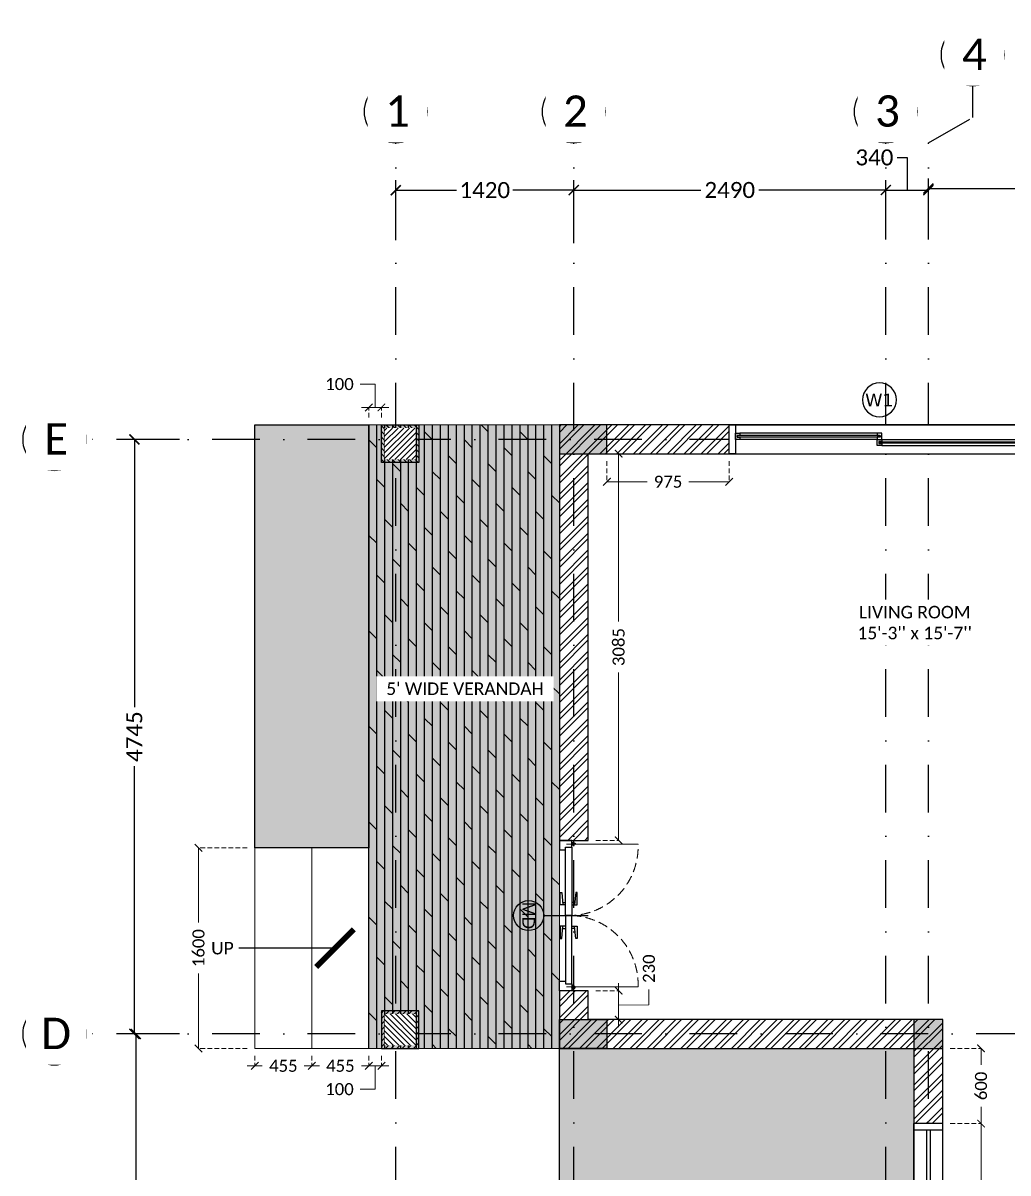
# Model space of a CAD drawing. Header units: millimetres. Extents: x -15000 to 28550, y -17045 to 28620.
# Drawn here: x -4280 to 3580, y 7650 to 16828 of the extents above; entities that cross this region are included whole.
import ezdxf
from ezdxf.enums import TextEntityAlignment as Align

# ---------------------------------------------------------------- set-up
doc = ezdxf.new("R2010")
doc.units = ezdxf.units.MM
doc.header["$LTSCALE"] = 150
for name, pattern in [('3BHK-W(SB)$0$HIDDEN', [0.375, 0.25, -0.125]), ('DASHDOTX2', [50.8, 25.4, -12.7, 0, -12.7]), ('DASHED', [0.75, 0.5, -0.25])]:
    doc.linetypes.add(name, pattern=pattern)
for name, color, linetype in [('ad-Arrow', 32, 'Continuous'), ('ad-Column', 3, 'Continuous'), ('ad-Column Hatch', 125, 'Continuous'), ('ad-Door', 11, 'Continuous'), ('ad-Elevation 10', 8, 'Continuous'), ('ad-Furniture', 8, 'Continuous'), ('ad-Grid', 8, 'DASHDOTX2'), ('ad-MS Columns', 1, 'Continuous'), ('ad-RCC', 3, 'Continuous'), ('ad-RCC Hatch', 125, 'Continuous'), ('ad-Text main', 7, 'Continuous'), ('ad-Text Main_Door&window Label', 7, 'Continuous'), ('ad-Wall', 240, 'Continuous'), ('ad-Wall hatch', 8, 'Continuous')]:
    doc.layers.add(name, color=color, linetype=linetype)
doc.layers.add('ad-Dimension', color=5, linetype='Continuous', lineweight=0, true_color=0x0000ff)
doc.layers.add('ad-Glass Sectionline', color=140, linetype='Continuous', true_color=0x00bfff)
doc.layers.add('ad-Verandah', color=7, linetype='Continuous', true_color=0xa57c52)
doc.layers.get('ad-Furniture').off()
doc.styles.add('6 U T S R N_Corridor-Basement$0$Standard', font='arial.ttf')
doc.styles.add('6 U T S R N_Typical Floor Plan$0$3BHK-E(NB)$0$grid_text', font='verdana.ttf', dxfattribs={"width": 0.9})
doc.styles.add('New Text Style', font='arial.ttf', dxfattribs={"height": 100})
doc.styles.get("Standard").update_dxf_attribs({"font": 'calibril.ttf'})
doc.dimstyles.new('A-100-DIM-INT (MM-FT)', dxfattribs={"dimscale": 50, "dimtxt": 2.4, "dimasz": 1, "dimexe": 5, "dimexo": 100, "dimgap": 1, "dimtad": 0, "dimdec": 0, "dimdsep": 46, "dimtxsty": 'Standard', "dimblk": 'ARCHTICK', "dimcen": 0.025, "dimse1": 1, "dimse2": 1, "dimclrd": 256, "dimclre": 256, "dimclrt": 256, "dimazin": 2, "dimtfac": 1, "dimtdec": 0, "dimtix": 1, "dimtmove": 2, "dimatfit": 3, "dimldrblk": 'ARCHTICK', "dimfxl": 1, "dimtolj": 1, "dimtzin": 0, "dimarcsym": 0})
doc.dimstyles.new('A-75-DIM-INT (Framing)', dxfattribs={"dimscale": 100, "dimtxt": 0.8, "dimasz": 0.5, "dimexe": 0, "dimexo": 0.5, "dimgap": 0.5, "dimtad": 0, "dimdec": 0, "dimdsep": 46, "dimtxsty": 'Standard', "dimblk": 'ARCHTICK', "dimcen": 0.025, "dimclrd": 256, "dimclre": 256, "dimclrt": 256, "dimazin": 2, "dimtfac": 1, "dimtdec": 0, "dimtmove": 1, "dimatfit": 0, "dimldrblk": 'ARCHTICK', "dimfxl": 1, "dimtfill": 1, "dimtolj": 1, "dimtzin": 0, "dimarcsym": 0})

# ---------------------------------------------------------------- blocks, each defined once
blk = doc.blocks.new('_ArchTick')
at = {"color": 0, "linetype": 'ByBlock', "const_width": 0.15}
blk.add_lwpolyline([(-0.5, -0.5), (0.5, 0.5)], dxfattribs=at)
blk = doc.blocks.new('*D203')
at = {"layer": 'ad-Dimension', "lineweight": -2}
for p, q in [((115, 15069.9), (115, 15574.3)), ((2605, 15194.2), (2605, 15574.3)), ((115, 15494.3), (1128, 15494.3)), ((2605, 15494.3), (1592, 15494.3))]:
    blk.add_line(p, q, dxfattribs=at)
at = {"layer": 'Defpoints', "color": 0}
for p in [(2605, 15494.3), (2605, 15114.2), (115, 14989.9)]:
    blk.add_point(p, dxfattribs=at)
at = {"layer": 'ad-Dimension', "lineweight": -2, "xscale": 80, "yscale": 80, "zscale": 80, "rotation": 180}
blk.add_blockref('_ArchTick', (115, 15494.3), dxfattribs=at)
at = {"layer": 'ad-Dimension', "lineweight": -2, "xscale": 80, "yscale": 80, "zscale": 80}
blk.add_blockref('_ArchTick', (2605, 15494.3), dxfattribs=at)
at = {"layer": 'ad-Dimension', "insert": (1360, 15494.3), "char_height": 128, "attachment_point": 5, "bg_fill": 3, "box_fill_scale": 1.1, "bg_fill_color": 257, "bg_fill_transparency": 0}
blk.add_mtext('\\A1;2490', dxfattribs=at)
blk = doc.blocks.new('*D204')
at = {"layer": 'ad-Dimension', "lineweight": -2}
for p, q in [((2695.2, 15754.6), (2775.2, 15754.6)), ((2775.2, 15754.6), (2775, 15494.3)), ((2605, 15171.2), (2605, 15574.3)), ((2945, 15194.2), (2945, 15574.3)), ((2605, 15494.3), (2945, 15494.3))]:
    blk.add_line(p, q, dxfattribs=at)
at = {"layer": 'Defpoints', "color": 0}
for p in [(2945, 15494.3), (2605, 15091.2), (2945, 15114.2)]:
    blk.add_point(p, dxfattribs=at)
at = {"layer": 'ad-Dimension', "lineweight": -2, "xscale": 80, "yscale": 80, "zscale": 80, "rotation": 180}
blk.add_blockref('_ArchTick', (2605, 15494.3), dxfattribs=at)
at = {"layer": 'ad-Dimension', "lineweight": -2, "xscale": 80, "yscale": 80, "zscale": 80}
blk.add_blockref('_ArchTick', (2945, 15494.3), dxfattribs=at)
at = {"layer": 'ad-Dimension', "insert": (2514.1, 15754.6), "char_height": 128, "attachment_point": 5, "bg_fill": 3, "box_fill_scale": 1.1, "bg_fill_color": 257, "bg_fill_transparency": 0}
blk.add_mtext('\\A1;340', dxfattribs=at)
blk = doc.blocks.new('*D205')
at = {"layer": 'ad-Dimension', "lineweight": -2}
for p, q in [((2945, 15206.1), (2945, 15586.2)), ((4995, 15206.1), (4995, 15586.2)), ((2945, 15506.2), (3738, 15506.2)), ((4995, 15506.2), (4202, 15506.2))]:
    blk.add_line(p, q, dxfattribs=at)
at = {"layer": 'Defpoints', "color": 0}
for p in [(4995, 15506.2), (2945, 15126.1), (4995, 15126.1)]:
    blk.add_point(p, dxfattribs=at)
at = {"layer": 'ad-Dimension', "lineweight": -2, "xscale": 80, "yscale": 80, "zscale": 80, "rotation": 180}
blk.add_blockref('_ArchTick', (2945, 15506.2), dxfattribs=at)
at = {"layer": 'ad-Dimension', "lineweight": -2, "xscale": 80, "yscale": 80, "zscale": 80}
blk.add_blockref('_ArchTick', (4995, 15506.2), dxfattribs=at)
at = {"layer": 'ad-Dimension', "insert": (3970, 15506.2), "char_height": 128, "attachment_point": 5, "bg_fill": 3, "box_fill_scale": 1.1, "bg_fill_color": 257, "bg_fill_transparency": 0}
blk.add_mtext('\\A1;2050', dxfattribs=at)
blk = doc.blocks.new('*D197')
at = {"layer": 'ad-Dimension', "lineweight": -2}
for p, q in [((-3032, 13505), (-3471.3, 13505)), ((-3391.3, 13505), (-3391.3, 11366.7)), ((-3391.3, 8760), (-3391.3, 10898.3)), ((-3032, 8760), (-3471.3, 8760))]:
    blk.add_line(p, q, dxfattribs=at)
at = {"layer": 'Defpoints', "color": 0}
for p in [(-2952, 13505), (-3391.3, 8760), (-2952, 8760)]:
    blk.add_point(p, dxfattribs=at)
at = {"layer": 'ad-Dimension', "lineweight": -2, "xscale": 80, "yscale": 80, "zscale": 80}
for p, rotation in [((-3391.3, 13505), 90), ((-3391.3, 8760), 270)]:
    blk.add_blockref('_ArchTick', p, dxfattribs=dict(at, rotation=rotation))
at = {"layer": 'ad-Dimension', "insert": (-3391.3, 11132.5), "char_height": 128, "attachment_point": 5, "rotation": 90, "bg_fill": 3, "box_fill_scale": 1.1, "bg_fill_color": 257, "bg_fill_transparency": 0}
blk.add_mtext('\\A1;4745', dxfattribs=at)
blk = doc.blocks.new('*D198')
at = {"layer": 'ad-Dimension', "lineweight": -2}
for p, q in [((-3032, 8760), (-3460.2, 8760)), ((-3380.2, 8760), (-3380.2, 6928.5)), ((-3380.2, 4630), (-3380.2, 6461.5)), ((-3132.1, 4630), (-3460.2, 4630))]:
    blk.add_line(p, q, dxfattribs=at)
at = {"layer": 'Defpoints', "color": 0}
for p in [(-2952, 8760), (-3380.2, 4630), (-3052.1, 4630)]:
    blk.add_point(p, dxfattribs=at)
at = {"layer": 'ad-Dimension', "lineweight": -2, "xscale": 80, "yscale": 80, "zscale": 80}
for p, rotation in [((-3380.2, 8760), 90), ((-3380.2, 4630), 270)]:
    blk.add_blockref('_ArchTick', p, dxfattribs=dict(at, rotation=rotation))
at = {"layer": 'ad-Dimension', "insert": (-3380.2, 6695), "char_height": 128, "attachment_point": 5, "rotation": 90, "bg_fill": 3, "box_fill_scale": 1.1, "bg_fill_color": 257, "bg_fill_transparency": 0}
blk.add_mtext('\\A1;4130', dxfattribs=at)
blk = doc.blocks.new('*D201')
at = {"layer": 'ad-Dimension', "lineweight": -2}
for p, q in [((-1305, 15095.8), (-1305, 15573.5)), ((115, 15069.9), (115, 15573.5)), ((-1305, 15493.5), (-819.9, 15493.5)), ((115, 15493.5), (-370.1, 15493.5))]:
    blk.add_line(p, q, dxfattribs=at)
at = {"layer": 'Defpoints', "color": 0}
for p in [(-1305, 15493.5), (-1305, 15015.8), (115, 14989.9)]:
    blk.add_point(p, dxfattribs=at)
at = {"layer": 'ad-Dimension', "lineweight": -2, "xscale": 80, "yscale": 80, "zscale": 80, "rotation": 180}
blk.add_blockref('_ArchTick', (-1305, 15493.5), dxfattribs=at)
at = {"layer": 'ad-Dimension', "lineweight": -2, "xscale": 80, "yscale": 80, "zscale": 80}
blk.add_blockref('_ArchTick', (115, 15493.5), dxfattribs=at)
at = {"layer": 'ad-Dimension', "insert": (-595, 15493.5), "char_height": 128, "attachment_point": 5, "bg_fill": 3, "box_fill_scale": 1.1, "bg_fill_color": 257, "bg_fill_transparency": 0}
blk.add_mtext('\\A1;1420', dxfattribs=at)
blk = doc.blocks.new('6 U T S R N_Typical Floor Plan$0$ad_Window Tag')
blk.add_circle((0, 0), 150)
at = {"style": '6 U T S R N_Typical Floor Plan$0$3BHK-E(NB)$0$grid_text', "width": 0.9}
blk.add_attdef('D1', text='', height=125, dxfattribs=at).set_placement((0, 0), align=Align.MIDDLE_CENTER)
blk = doc.blocks.new('zw$6540')
at = {"layer": 'ad-Text Main_Door&window Label'}
ref = blk.add_blockref('6 U T S R N_Typical Floor Plan$0$ad_Window Tag', (2555, 13820), dxfattribs=dict(at, xscale=-0.9, yscale=0.9, zscale=0.9))
ref.add_attrib('D1', 'W1', dxfattribs={"height": 101.25, "rotation": 2160, "style": '6 U T S R N_Typical Floor Plan$0$3BHK-E(NB)$0$grid_text'}).set_placement((2554, 13817.9), align=Align.MIDDLE_CENTER)
at = {"layer": 'ad-Text main', "char_height": 100, "attachment_point": 5, "bg_fill": 2}
for s, insert, width in [("LIVING ROOM\\P15'-3'' x 15'-7''", (2835.7, 12042.3), 1106.003), ("5' WIDE VERANDAH", (-752.8, 11514.6), 1317.115)]:
    blk.add_mtext(s, dxfattribs=dict(at, insert=insert, width=width))
blk = doc.blocks.new('$ZCDB_AUDIT_GENERATED_C77D')
blk.add_wipeout([(0, 230), (2400, 230), (2400, 0), (0, 0)]).dxf.layer = 'ad-Elevation 10'
at = {"layer": 'ad-Elevation 10'}
for points in [[(2400, 230), (0, 230)], [(2400, 0), (0, 0)]]:
    blk.add_lwpolyline(points, dxfattribs=at)
for points in [[(50, 0), (50, 230), (0, 230), (0, 0)], [(2350, 0), (2400, 0), (2400, 230), (2350, 230)], [(85, 83), (85, 65), (50, 65), (50, 115), (85, 115), (85, 97), (63, 97), (63, 83)], [(1217.5, 133), (1217.5, 115), (1182.5, 115), (1182.5, 165), (1217.5, 165), (1217.5, 147), (1195.5, 147), (1195.5, 133)], [(1182.5, 83), (1182.5, 65), (1217.5, 65), (1217.5, 115), (1182.5, 115), (1182.5, 97), (1204.5, 97), (1204.5, 83)], [(2315, 133), (2315, 115), (2350, 115), (2350, 165), (2315, 165), (2315, 147), (2337, 147), (2337, 133)]]:
    blk.add_lwpolyline(points, close=True, dxfattribs=at)
at = {"layer": 'ad-Glass Sectionline'}
for points in [[(1200, 95), (65, 95), (65, 85), (1200, 85)], [(1200, 145), (2335, 145), (2335, 135), (1200, 135)]]:
    blk.add_lwpolyline(points, close=True, dxfattribs=at)
for points in [[(1182.5, 115), (85, 115)], [(1217.5, 165), (2315, 165)], [(1217.5, 115), (2315, 115)], [(1182.5, 65), (85, 65)]]:
    blk.add_lwpolyline(points, dxfattribs=at)
blk = doc.blocks.new('*U144')
blk.add_blockref('$ZCDB_AUDIT_GENERATED_C77D', (0, 0))
blk = doc.blocks.new('zw$7F57')
at = {"layer": 'ad-Text main', "insert": (294.2, 7.4), "char_height": 80, "width": 631.603, "attachment_point": 5, "rotation": 90}
blk.add_mtext('JAALI WALL', dxfattribs=at)
blk.add_wipeout([(230, 1350), (230, -1350), (0, -1350), (0, 1350)]).dxf.layer = 'ad-Elevation 10'
at = {"layer": 'ad-Elevation 10'}
for points in [[(0, 1300), (230, 1300), (230, 1350), (0, 1350)], [(0, -1300), (0, -1350), (230, -1350), (230, -1300)]]:
    blk.add_lwpolyline(points, close=True, dxfattribs=at)
for points in [[(0, -1350), (0, 1350)], [(100, 1300), (100, -1300)], [(130, 1300), (130, -1300)], [(230, -1350), (230, 1350)]]:
    blk.add_lwpolyline(points, dxfattribs=at)
blk = doc.blocks.new('*U153')
at = {"color": 8, "lineweight": 0}
for p, q in [((31.6, 57.1), (31.6, 628.6)), ((1168.4, 57.1), (1168.4, 628.6))]:
    blk.add_line(p, q, dxfattribs=at)
for p, q in [((9.2, 112.3), (46, 112.3)), ((27.6, 130.7), (27.6, 93.9)), ((495.7, 123.3), (495.7, 100)), ((704.3, 123.3), (704.3, 100)), ((1190.8, 112.3), (1154, 112.3)), ((1172.4, 130.7), (1172.4, 93.9)), ((495.7, 26.7), (495.7, 50)), ((704.3, 26.7), (704.3, 50))]:
    blk.add_line(p, q)
for points in [[(55.3, 100), (0, 100), (0, 0), (75, 0), (75, 50), (55.3, 50)], [(55.3, 100), (600, 100), (600, 50), (55.3, 50)], [(1144.7, 100), (600, 100), (600, 50), (1144.7, 50)], [(1144.7, 100), (1200, 100), (1200, 0), (1125, 0), (1125, 50), (1144.7, 50)]]:
    blk.add_lwpolyline(points, close=True)
for points in [[(514.1, 100), (514.1, 143), (415.9, 143), (415.9, 130.7), (514.1, 121.6)], [(685.9, 100), (685.9, 143), (784.1, 143), (784.1, 130.7), (685.9, 121.6)], [(514.1, 50), (514.1, 7), (415.9, 7), (415.9, 19.3), (514.1, 28.4)], [(685.9, 50), (685.9, 7), (784.1, 7), (784.1, 19.3), (685.9, 28.4)]]:
    blk.add_lwpolyline(points)
for centre in [(27.6, 112.3), (1172.4, 112.3)]:
    blk.add_circle(centre, 12.3)
at = {"color": 8, "linetype": 'DASHED', "lineweight": 0}
for centre, start, end in [((49, 77.6), 358.18808, 91.81192), ((1151, 77.6), 88.18808, 181.81192)]:
    blk.add_arc(centre, 551.3, start, end, dxfattribs=at)
at = {"layer": 'ad-Text Main_Door&window Label'}
blk.add_line((600, -125), (600, 230), dxfattribs=at)
blk.add_circle((600, -245), 120, dxfattribs=at)
at = {"layer": 'ad-Text Main_Door&window Label', "style": 'New Text Style'}
blk.add_attdef('D1', text='', height=100, dxfattribs=at).set_placement((600, -245), align=Align.MIDDLE_CENTER)
blk = doc.blocks.new('zw$6266')
at = {"layer": 'ad-Wall hatch', "transparency": 33554610}
h = blk.add_hatch(dxfattribs=at)
h.set_pattern_fill('ANSI32', color=256, scale=10)
h.paths.add_polyline_path([(0, 13620), (0, 10305), (230, 10305), (230, 13390), (4880, 13390), (4880, 8645), (5110, 8645), (5110, 13390), (11890, 13390), (11890, 230), (10090, 230), (10090, 0), (12120, 0), (12120, 13620)])
h = blk.add_hatch(dxfattribs=at)
h.set_pattern_fill('ANSI32', color=256, scale=10)
h.set_pattern_definition([(45, (388744.33, 102900.03), (-67.35192, 67.35192), []), (45, (388789.235, 102900.03), (-67.35192, 67.35192), [])])
h.paths.add_polyline_path([(230, 8875), (230, 9105), (0, 9105), (0, 8645), (2830, 8645), (2830, 4745), (0, 4745), (0, 0), (9240, 0), (9240, 230), (8540, 230), (8540, 4745), (8310, 4745), (8310, 230), (230, 230), (230, 4515), (3880, 4515), (3880, 4745), (3060, 4745), (3060, 8875)])
at = {"layer": 'ad-Door', "ltscale": 5, "rotation": 270}
blk.add_blockref('*U153', (0, 10305), dxfattribs=at).add_auto_attribs({'D1': 'MD'})
at = {"xscale": -1}
blk.add_blockref('*U144', (3755, 13390), dxfattribs=at)
at = {"layer": 'ad-Furniture'}
blk.add_blockref('zw$7F57', (2830, 6695), dxfattribs=at)
at = {"layer": 'ad-Wall'}
for points in [[(0, 13620), (0, 10305), (230, 10305), (230, 13390), (4880, 13390), (4880, 8645), (5110, 8645), (5110, 13390), (11890, 13390), (11890, 230), (10090, 230), (10090, 0), (12120, 0), (12120, 13620)], [(230, 8875), (230, 9105), (0, 9105), (0, 8645), (2830, 8645), (2830, 4745), (0, 4745), (0, 0), (9240, 0), (9240, 230), (8540, 230), (8540, 4745), (8310, 4745), (8310, 230), (230, 230), (230, 4515), (3880, 4515), (3880, 4745), (3060, 4745), (3060, 8875)]]:
    blk.add_lwpolyline(points, close=True, dxfattribs=at)
blk = doc.blocks.new('zw$B0BD')
blk.add_wipeout([(0, 0), (250, 0), (250, -250), (0, -250)])
at = {"layer": 'ad-MS Columns'}
h = blk.add_hatch(dxfattribs=at)
h.set_pattern_fill('ANSI31', color=256, scale=10)
h.set_pattern_definition([(45, (4e-12, -250), (-22.4506, 22.4506), [])])
h.paths.add_polyline_path([(0, 0), (250, 0), (250, -250), (0, -250)])
at = {"layer": 'ad-MS Columns', "const_width": 1}
blk.add_lwpolyline([(0, 0), (250, 0), (250, -250), (0, -250)], close=True, dxfattribs=at)
blk = doc.blocks.new('A$Cc8f236af')
at = {"layer": 'ad-MS Columns'}
blk.add_blockref('zw$B0BD', (-13515, -25), dxfattribs=at)
at = {"layer": 'ad-MS Columns', "xscale": -1, "rotation": 180}
blk.add_blockref('zw$B0BD', (-13515, -4950), dxfattribs=at)
blk = doc.blocks.new('zw$6AA0')
at = {"layer": 'ad-Column Hatch', "transparency": 33554687}
h = blk.add_hatch(color=256, dxfattribs=at)
h.dxf.hatch_style = 1
h.paths.add_polyline_path([(0, -230), (380, -230), (380, 0), (0, 0)])
at = {"layer": 'ad-Column'}
blk.add_lwpolyline([(0, -230), (380, -230), (380, 0), (0, 0)], close=True, dxfattribs=at)
blk = doc.blocks.new('zw$C199')
at = {"layer": 'ad-Column Hatch', "transparency": 33554687}
h = blk.add_hatch(color=256, dxfattribs=at)
h.dxf.hatch_style = 1
h.paths.add_polyline_path([(0, 0), (230, 0), (230, 230), (0, 230)])
at = {"layer": 'ad-Column'}
blk.add_lwpolyline([(0, 0), (230, 0), (230, 230), (0, 230)], close=True, dxfattribs=at)
blk = doc.blocks.new('A$C42b14ea2')
at = {"layer": 'ad-RCC Hatch', "transparency": 33554687}
h = blk.add_hatch(dxfattribs=at)
h.set_pattern_fill('ANSI31', color=256, scale=10)
h.set_pattern_definition([(45, (13250, 8645), (-22.45064, 22.45064), [])])
h.paths.add_polyline_path([(0, 0), (300, 0), (300, 300), (0, 300)])
at = {"layer": 'ad-RCC'}
blk.add_lwpolyline([(0, 0), (300, 0), (300, 300), (0, 300)], close=True, dxfattribs=at)
blk = doc.blocks.new('1625W_Columns')
at = {"layer": 'ad-Column'}
for name, p, rotation in [('zw$6AA0', (0, 13620), 359.9999999999993), ('zw$C199', (2830, 8645), 359.9999999999999)]:
    blk.add_blockref(name, p, dxfattribs=dict(at, rotation=rotation))
at = {"layer": 'ad-Column', "xscale": -1, "rotation": 179.9999999999999}
blk.add_blockref('zw$6AA0', (0, 8645), dxfattribs=at)
at = {"layer": 'ad-RCC', "xscale": -1, "rotation": 180}
blk.add_blockref('A$C42b14ea2', (-1420, 13620), dxfattribs=at)
at = {"layer": 'ad-RCC'}
blk.add_blockref('A$C42b14ea2', (-1420, 8645), dxfattribs=at)
blk = doc.blocks.new('*D19')
at = {"layer": 'ad-Dimension', "linetype": '3BHK-W(SB)$0$HIDDEN', "lineweight": -2}
for p, q in [((380, -290), (380, -453.7)), ((1355, -290), (1355, -453.7))]:
    blk.add_line(p, q, dxfattribs=at)
at = {"layer": 'ad-Dimension', "lineweight": -2}
for p, q in [((380, -453.7), (700.9, -453.7)), ((1355, -453.7), (1034.1, -453.7))]:
    blk.add_line(p, q, dxfattribs=at)
at = {"layer": 'Defpoints', "color": 0}
for p in [(380, -230), (1355, -230), (1355, -453.7)]:
    blk.add_point(p, dxfattribs=at)
at = {"layer": 'ad-Dimension', "lineweight": -2, "xscale": 60, "yscale": 60, "zscale": 60, "rotation": 180}
blk.add_blockref('_ArchTick', (380, -453.7), dxfattribs=at)
at = {"layer": 'ad-Dimension', "lineweight": -2, "xscale": 60, "yscale": 60, "zscale": 60}
blk.add_blockref('_ArchTick', (1355, -453.7), dxfattribs=at)
at = {"layer": 'ad-Dimension', "insert": (867.5, -453.7), "char_height": 96, "attachment_point": 5, "bg_fill": 3, "box_fill_scale": 1.1, "bg_fill_color": 257, "bg_fill_transparency": 0}
blk.add_mtext('\\A1;975', dxfattribs=at)
blk = doc.blocks.new('*D24')
at = {"layer": 'ad-Dimension', "lineweight": -2}
for p, q in [((473.3, -4515), (473.3, -4455)), ((473.3, -4745), (473.3, -4515)), ((715, -4506.4), (715, -4626.4)), ((715, -4626.4), (473.3, -4630)), ((473.3, -4745), (473.3, -4805))]:
    blk.add_line(p, q, dxfattribs=at)
at = {"layer": 'ad-Dimension', "linetype": '3BHK-W(SB)$0$HIDDEN', "lineweight": -2}
for p, q in [((290, -4515), (473.3, -4515)), ((290, -4745), (473.3, -4745))]:
    blk.add_line(p, q, dxfattribs=at)
at = {"layer": 'Defpoints', "color": 0}
for p in [(230, -4515), (473.3, -4515), (230, -4745)]:
    blk.add_point(p, dxfattribs=at)
at = {"layer": 'ad-Dimension', "lineweight": -2, "xscale": 60, "yscale": 60, "zscale": 60}
for p, rotation in [((473.3, -4515), 270), ((473.3, -4745), 90)]:
    blk.add_blockref('_ArchTick', p, dxfattribs=dict(at, rotation=rotation))
at = {"layer": 'ad-Dimension', "insert": (715, -4339), "char_height": 96, "attachment_point": 5, "rotation": 90, "bg_fill": 3, "box_fill_scale": 1.1, "bg_fill_color": 257, "bg_fill_transparency": 0}
blk.add_mtext('\\A1;230', dxfattribs=at)
blk = doc.blocks.new('*D25')
at = {"layer": 'ad-Dimension', "linetype": '3BHK-W(SB)$0$HIDDEN', "lineweight": -2}
for p, q in [((290, -230), (473.3, -230)), ((290, -3315), (473.3, -3315))]:
    blk.add_line(p, q, dxfattribs=at)
at = {"layer": 'ad-Dimension', "lineweight": -2}
for p, q in [((473.3, -230), (473.3, -1568.4)), ((473.3, -3315), (473.3, -1976.6))]:
    blk.add_line(p, q, dxfattribs=at)
at = {"layer": 'Defpoints', "color": 0}
for p in [(230, -230), (473.3, -230), (230, -3315)]:
    blk.add_point(p, dxfattribs=at)
at = {"layer": 'ad-Dimension', "lineweight": -2, "xscale": 60, "yscale": 60, "zscale": 60}
for p, rotation in [((473.3, -230), 90), ((473.3, -3315), 270)]:
    blk.add_blockref('_ArchTick', p, dxfattribs=dict(at, rotation=rotation))
at = {"layer": 'ad-Dimension', "insert": (473.3, -1772.5), "char_height": 96, "attachment_point": 5, "rotation": 90, "bg_fill": 3, "box_fill_scale": 1.1, "bg_fill_color": 257, "bg_fill_transparency": 0}
blk.add_mtext('\\A1;3085', dxfattribs=at)
blk = doc.blocks.new('*D31')
at = {"layer": 'ad-Dimension', "linetype": '3BHK-W(SB)$0$HIDDEN', "lineweight": -2}
for p, q in [((3120, -4975), (3365.2, -4975)), ((3120, -5575), (3365.2, -5575))]:
    blk.add_line(p, q, dxfattribs=at)
at = {"layer": 'ad-Dimension', "lineweight": -2}
for p, q in [((3365.2, -4975), (3365.2, -5107.3)), ((3365.2, -5575), (3365.2, -5442.7))]:
    blk.add_line(p, q, dxfattribs=at)
at = {"layer": 'Defpoints', "color": 0}
for p in [(3060, -4975), (3060, -5575), (3365.2, -5575)]:
    blk.add_point(p, dxfattribs=at)
at = {"layer": 'ad-Dimension', "lineweight": -2, "xscale": 60, "yscale": 60, "zscale": 60}
for p, rotation in [((3365.2, -4975), 90), ((3365.2, -5575), 270)]:
    blk.add_blockref('_ArchTick', p, dxfattribs=dict(at, rotation=rotation))
at = {"layer": 'ad-Dimension', "insert": (3365.2, -5275), "char_height": 96, "attachment_point": 5, "rotation": 90, "bg_fill": 3, "box_fill_scale": 1.1, "bg_fill_color": 257, "bg_fill_transparency": 0}
blk.add_mtext('\\A1;600', dxfattribs=at)
blk = doc.blocks.new('*D32')
at = {"layer": 'ad-Dimension', "lineweight": -2}
for p, q in [((-1589.5, 325.8), (-1469.5, 325.8)), ((-1469.5, 325.8), (-1470, 139.6)), ((-1520, 139.6), (-1580, 139.6)), ((-1520, 139.6), (-1420, 139.6)), ((-1420, 139.6), (-1360, 139.6))]:
    blk.add_line(p, q, dxfattribs=at)
at = {"layer": 'ad-Dimension', "linetype": '3BHK-W(SB)$0$HIDDEN', "lineweight": -2}
for p, q in [((-1520, 60), (-1520, 139.6)), ((-1420, 60), (-1420, 139.6))]:
    blk.add_line(p, q, dxfattribs=at)
at = {"layer": 'Defpoints', "color": 0}
for p in [(-1420, 139.6), (-1520, 0), (-1420, 0)]:
    blk.add_point(p, dxfattribs=at)
at = {"layer": 'ad-Dimension', "lineweight": -2, "xscale": 60, "yscale": 60, "zscale": 60}
blk.add_blockref('_ArchTick', (-1520, 139.6), dxfattribs=at)
at = {"layer": 'ad-Dimension', "lineweight": -2, "xscale": 60, "yscale": 60, "zscale": 60, "rotation": 180}
blk.add_blockref('_ArchTick', (-1420, 139.6), dxfattribs=at)
at = {"layer": 'ad-Dimension', "insert": (-1754.6, 325.8), "char_height": 96, "attachment_point": 5, "bg_fill": 3, "box_fill_scale": 1.1, "bg_fill_color": 257, "bg_fill_transparency": 0}
blk.add_mtext('\\A1;100', dxfattribs=at)
blk = doc.blocks.new('*D39')
at = {"layer": 'ad-Dimension', "linetype": '3BHK-W(SB)$0$HIDDEN', "lineweight": -2}
for p, q in [((3120, -5575), (3365.2, -5575)), ((3120, -8275), (3365.2, -8275))]:
    blk.add_line(p, q, dxfattribs=at)
at = {"layer": 'ad-Dimension', "lineweight": -2}
for p, q in [((3365.2, -5575), (3365.2, -6719.3)), ((3365.2, -8275), (3365.2, -7130.7))]:
    blk.add_line(p, q, dxfattribs=at)
at = {"layer": 'Defpoints', "color": 0}
for p in [(3060, -5575), (3060, -8275), (3365.2, -8275)]:
    blk.add_point(p, dxfattribs=at)
at = {"layer": 'ad-Dimension', "lineweight": -2, "xscale": 60, "yscale": 60, "zscale": 60}
for p, rotation in [((3365.2, -5575), 90), ((3365.2, -8275), 270)]:
    blk.add_blockref('_ArchTick', p, dxfattribs=dict(at, rotation=rotation))
at = {"layer": 'ad-Dimension', "insert": (3365.2, -6925), "char_height": 96, "attachment_point": 5, "rotation": 90, "bg_fill": 3, "box_fill_scale": 1.1, "bg_fill_color": 257, "bg_fill_transparency": 0}
blk.add_mtext('\\A1;2700', dxfattribs=at)
blk = doc.blocks.new('*D42')
at = {"layer": 'ad-Dimension', "linetype": '3BHK-W(SB)$0$HIDDEN', "lineweight": -2}
for p, q in [((-1975, -5035), (-1975, -5114.6)), ((-1520, -5035), (-1520, -5114.6))]:
    blk.add_line(p, q, dxfattribs=at)
at = {"layer": 'ad-Dimension', "lineweight": -2}
for p, q in [((-1975, -5114.6), (-2035, -5114.6)), ((-1975, -5114.6), (-1915.5, -5114.6)), ((-1520, -5114.6), (-1579.5, -5114.6)), ((-1520, -5114.6), (-1460, -5114.6))]:
    blk.add_line(p, q, dxfattribs=at)
at = {"layer": 'Defpoints', "color": 0}
for p in [(-1975, -4975), (-1520, -4975), (-1520, -5114.6)]:
    blk.add_point(p, dxfattribs=at)
at = {"layer": 'ad-Dimension', "lineweight": -2, "xscale": 60, "yscale": 60, "zscale": 60}
blk.add_blockref('_ArchTick', (-1975, -5114.6), dxfattribs=at)
at = {"layer": 'ad-Dimension', "lineweight": -2, "xscale": 60, "yscale": 60, "zscale": 60, "rotation": 180}
blk.add_blockref('_ArchTick', (-1520, -5114.6), dxfattribs=at)
at = {"layer": 'ad-Dimension', "insert": (-1747.5, -5114.6), "char_height": 96, "attachment_point": 5, "bg_fill": 3, "box_fill_scale": 1.1, "bg_fill_color": 257, "bg_fill_transparency": 0}
blk.add_mtext('\\A1;455', dxfattribs=at)
blk = doc.blocks.new('*D43')
at = {"layer": 'ad-Dimension', "linetype": '3BHK-W(SB)$0$HIDDEN', "lineweight": -2}
for p, q in [((-2430, -5035), (-2430, -5114.6)), ((-1975, -5035), (-1975, -5114.6))]:
    blk.add_line(p, q, dxfattribs=at)
at = {"layer": 'ad-Dimension', "lineweight": -2}
for p, q in [((-2430, -5114.6), (-2490, -5114.6)), ((-2430, -5114.6), (-2370.5, -5114.6)), ((-1975, -5114.6), (-2034.5, -5114.6)), ((-1975, -5114.6), (-1915, -5114.6))]:
    blk.add_line(p, q, dxfattribs=at)
at = {"layer": 'Defpoints', "color": 0}
for p in [(-2430, -4975), (-1975, -4975), (-1975, -5114.6)]:
    blk.add_point(p, dxfattribs=at)
at = {"layer": 'ad-Dimension', "lineweight": -2, "xscale": 60, "yscale": 60, "zscale": 60}
blk.add_blockref('_ArchTick', (-2430, -5114.6), dxfattribs=at)
at = {"layer": 'ad-Dimension', "lineweight": -2, "xscale": 60, "yscale": 60, "zscale": 60, "rotation": 180}
blk.add_blockref('_ArchTick', (-1975, -5114.6), dxfattribs=at)
at = {"layer": 'ad-Dimension', "insert": (-2202.5, -5114.6), "char_height": 96, "attachment_point": 5, "bg_fill": 3, "box_fill_scale": 1.1, "bg_fill_color": 257, "bg_fill_transparency": 0}
blk.add_mtext('\\A1;455', dxfattribs=at)
blk = doc.blocks.new('*D44')
at = {"layer": 'ad-Dimension', "linetype": '3BHK-W(SB)$0$HIDDEN', "lineweight": -2}
for p, q in [((-2490, -3375), (-2879.5, -3375)), ((-2490, -4975), (-2879.5, -4975))]:
    blk.add_line(p, q, dxfattribs=at)
at = {"layer": 'ad-Dimension', "lineweight": -2}
for p, q in [((-2879.5, -3375), (-2879.5, -3971.6)), ((-2879.5, -4975), (-2879.5, -4378.4))]:
    blk.add_line(p, q, dxfattribs=at)
at = {"layer": 'Defpoints', "color": 0}
for p in [(-2879.5, -3375), (-2430, -3375), (-2430, -4975)]:
    blk.add_point(p, dxfattribs=at)
at = {"layer": 'ad-Dimension', "lineweight": -2, "xscale": 60, "yscale": 60, "zscale": 60}
for p, rotation in [((-2879.5, -3375), 90), ((-2879.5, -4975), 270)]:
    blk.add_blockref('_ArchTick', p, dxfattribs=dict(at, rotation=rotation))
at = {"layer": 'ad-Dimension', "insert": (-2879.5, -4175), "char_height": 96, "attachment_point": 5, "rotation": 90, "bg_fill": 3, "box_fill_scale": 1.1, "bg_fill_color": 257, "bg_fill_transparency": 0}
blk.add_mtext('\\A1;1600', dxfattribs=at)
blk = doc.blocks.new('*D15')
at = {"layer": 'ad-Dimension', "linetype": '3BHK-W(SB)$0$HIDDEN', "lineweight": -2}
for p, q in [((-1520, -5035), (-1520, -5114.6)), ((-1420, -5035), (-1420, -5114.6))]:
    blk.add_line(p, q, dxfattribs=at)
at = {"layer": 'ad-Dimension', "lineweight": -2}
for p, q in [((-1520, -5114.6), (-1580, -5114.6)), ((-1520, -5114.6), (-1420, -5114.6)), ((-1469.5, -5300.8), (-1470, -5114.6)), ((-1420, -5114.6), (-1360, -5114.6)), ((-1589.5, -5300.8), (-1469.5, -5300.8))]:
    blk.add_line(p, q, dxfattribs=at)
at = {"layer": 'Defpoints', "color": 0}
for p in [(-1520, -4975), (-1420, -4975), (-1420, -5114.6)]:
    blk.add_point(p, dxfattribs=at)
at = {"layer": 'ad-Dimension', "lineweight": -2, "xscale": 60, "yscale": 60, "zscale": 60}
blk.add_blockref('_ArchTick', (-1520, -5114.6), dxfattribs=at)
at = {"layer": 'ad-Dimension', "lineweight": -2, "xscale": 60, "yscale": 60, "zscale": 60, "rotation": 180}
blk.add_blockref('_ArchTick', (-1420, -5114.6), dxfattribs=at)
at = {"layer": 'ad-Dimension', "insert": (-1754.6, -5300.8), "char_height": 96, "attachment_point": 5, "bg_fill": 3, "box_fill_scale": 1.1, "bg_fill_color": 257, "bg_fill_transparency": 0}
blk.add_mtext('\\A1;100', dxfattribs=at)
blk = doc.blocks.new('1625W_Grid')
at = {"layer": 'ad-Grid', "ltscale": 0.1}
for points in [[(3298.6, -3643.6), (3298.6, -3393.6), (2945, -3190), (2945, 15870), (3298.6, 16073.6), (3298.6, 16323.6)], [(-1305, -3190), (-1305, 15870)], [(115, -3190), (115, 15870)], [(2605, -3190), (2605, 15870)]]:
    blk.add_lwpolyline(points, dxfattribs=at)
at = {"layer": 'ad-Grid', "color": 7, "linetype": 'ByBlock'}
for centre in [(3298.6, 16573.6), (-1305, 16120), (115, 16120), (2605, 16120), (-4030, 13505), (-4030, 8760)]:
    blk.add_circle(centre, 250, dxfattribs=at)
at = {"layer": 'ad-Text main', "char_height": 250, "width": 227.385, "attachment_point": 5, "bg_fill": 2}
for s, insert in [('{\\fCalibri|b0|i0|c0|p34;4}', (3312, 16577.6)), ('{\\fCalibri|b0|i0|c0|p34;1}', (-1291.5, 16124)), ('{\\fCalibri|b0|i0|c0|p34;2}', (128.5, 16124)), ('{\\fCalibri|b0|i0|c0|p34;3}', (2618.5, 16124)), ('{\\fCalibri|b0|i0|c0|p34;E}', (-4016.5, 13509)), ('{\\fCalibri|b0|i0|c0|p34;D}', (-4016.5, 8764))]:
    blk.add_mtext(s, dxfattribs=dict(at, insert=insert))
at = {"layer": 'ad-Dimension'}
dim = blk.add_linear_dim(base=(2605, 15494.3), p1=(115, 14989.9), p2=(2605, 15114.2), dimstyle='A-75-DIM-INT (Framing)', override={"dimscale": 80, "dimblk": 'ArchTick', "dimclrd": 256, "dimclre": 256, "dimfxl": 10, "dimtfill": 1, "dimtfillclr": 0}, dxfattribs=at)
dim.commit()
dim.dimension.update_dxf_attribs({"geometry": '*D203', "text_midpoint": (1360, 15494.3)})
at = {"layer": 'ad-Grid', "ltscale": 0.1}
for points in [[(15900, 13505), (-3780, 13505)], [(15900, 8760), (-3780, 8760)]]:
    blk.add_lwpolyline(points, dxfattribs=at)
at = {"layer": 'ad-Dimension'}
dim = blk.add_linear_dim(base=(2945, 15494.3), p1=(2605, 15091.2), p2=(2945, 15114.2), dimstyle='A-75-DIM-INT (Framing)', override={"dimscale": 80, "dimblk": 'ArchTick', "dimclrd": 256, "dimclre": 256, "dimfxl": 10, "dimtfill": 1, "dimtfillclr": 0}, dxfattribs=at)
dim.commit()
dim.dimension.update_dxf_attribs({"geometry": '*D204', "text_midpoint": (2655.2, 15754.6), "dimtype": 128})
dim = blk.add_linear_dim(base=(-1305, 15493.5), p1=(115, 14989.9), p2=(-1305, 15015.8), dimstyle='A-75-DIM-INT (Framing)', override={"dimscale": 80, "dimclrd": 256, "dimclre": 256, "dimfxl": 10}, dxfattribs=at)
dim.commit()
dim.dimension.update_dxf_attribs({"geometry": '*D201', "text_midpoint": (-595, 15493.5)})
dim = blk.add_linear_dim(base=(4995, 15506.2), p1=(2945, 15126.1), p2=(4995, 15126.1), dimstyle='A-75-DIM-INT (Framing)', override={"dimscale": 80, "dimblk": 'ArchTick', "dimclrd": 256, "dimclre": 256, "dimfxl": 10, "dimtfill": 1, "dimtfillclr": 0}, dxfattribs=at)
dim.commit()
dim.dimension.update_dxf_attribs({"geometry": '*D205', "text_midpoint": (3970, 15506.2)})
dim = blk.add_linear_dim(base=(-3391.3, 8760), p1=(-2952, 13505), p2=(-2952, 8760), angle=90, dimstyle='A-75-DIM-INT (Framing)', override={"dimscale": 80, "dimclrd": 256, "dimclre": 256, "dimfxl": 10}, dxfattribs=at)
dim.commit()
dim.dimension.update_dxf_attribs({"geometry": '*D197', "text_midpoint": (-3391.3, 11132.5)})
dim = blk.add_linear_dim(base=(-3380.2, 4630), p1=(-2952, 8760), p2=(-3052.1, 4630), angle=90, dimstyle='A-75-DIM-INT (Framing)', override={"dimscale": 80, "dimblk": 'ArchTick', "dimclrd": 256, "dimclre": 256, "dimfxl": 10, "dimtfill": 1, "dimtfillclr": 0}, dxfattribs=at)
dim.commit()
dim.dimension.update_dxf_attribs({"geometry": '*D198', "text_midpoint": (-3380.2, 6695)})
blk = doc.blocks.new('zw$6CCD')
at = {"transparency": 33554559}
h = blk.add_hatch(dxfattribs=at)
h.set_pattern_fill('GRASS', color=74, angle=180)
h.set_pattern_definition([(270, (-1525, 0), (17.96051, -17.96051), [4.7625, -31.15852]), (225, (-1525, 0), (17.96051, -17.96051), [4.7625, -20.6375]), (315, (-1525, 0), (17.96051, 17.96051), [4.7625, -20.6375])])
h.paths.add_polyline_path([(-1520, -3375), (-2430, -3375), (-2430, 0), (-1520, 0)])
h = blk.add_hatch(color=256, dxfattribs=at)
h.dxf.hatch_style = 1
h.set_gradient(color1=(153, 204, 0), color2=(63, 127, 0), tint=1, name='INVSPHERICAL')
h.paths.add_polyline_path([(-1520, -3375), (-2430, -3375), (-2430, 0), (-1520, 0)])
h = blk.add_hatch(dxfattribs=at)
h.set_pattern_fill('GRASS', color=74, angle=180)
h.set_pattern_definition([(270, (2825, -5725), (17.96051, -17.96051), [4.7625, -31.15852]), (225, (2825, -5725), (17.96051, -17.96051), [4.7625, -20.6375]), (315, (2825, -5725), (17.96051, 17.96051), [4.7625, -20.6375])])
h.paths.add_polyline_path([(2830, -8875), (0, -8875), (0, -4975), (2830, -4975)])
h = blk.add_hatch(color=256, dxfattribs=at)
h.dxf.hatch_style = 1
h.set_gradient(color1=(153, 204, 0), color2=(63, 127, 0), tint=1, name='INVSPHERICAL')
h.paths.add_polyline_path([(2830, -8875), (0, -8875), (0, -4975), (2830, -4975)])
at = {"layer": 'ad-Verandah', "transparency": 33554534}
h = blk.add_hatch(color=256, dxfattribs=at)
h.dxf.hatch_style = 1
h.paths.add_polyline_path([(0, 0), (-1520, 0), (-1520, -4975), (0, -4975)])
at = {"layer": 'ad-Verandah', "transparency": 33554687}
h = blk.add_hatch(dxfattribs=at)
h.set_pattern_fill('DOLMIT', color=256, scale=10, angle=90)
h.set_pattern_definition([(90, (-1520, -9105), (-63.5, 4e-15), []), (135, (-1520, -9105), (-127, -127), [89.8026, -179.605])])
h.paths.add_polyline_path([(0, 0), (-1520, 0), (-1520, -4975), (0, -4975)])
at = {"layer": 'ad-Elevation 10'}
for points in [[(-1520, -3375), (-2430, -3375), (-2430, 0), (-1520, 0)], [(2830, -8875), (0, -8875), (0, -4975), (2830, -4975)]]:
    blk.add_lwpolyline(points, close=True, dxfattribs=at)
at = {"layer": 'ad-Verandah', "lineweight": 9}
for points in [[(0, 0), (-1520, 0), (-1520, -4975), (0, -4975)], [(-2430, -4975), (-1975, -4975), (-1975, -3375), (-2430, -3375)], [(-1975, -4975), (-1520, -4975), (-1520, -3375), (-1975, -3375)]]:
    blk.add_lwpolyline(points, close=True, dxfattribs=at)
at = {"layer": 'ad-Text main', "insert": (-2688.5, -4175.7), "char_height": 100, "width": 207.6, "attachment_point": 5, "style": '6 U T S R N_Corridor-Basement$0$Standard', "bg_fill": 2}
blk.add_mtext('{\\fCalibri Light|b0|i0|c0|p34;UP}', dxfattribs=at)
at = {"layer": 'ad-Arrow'}
blk.add_leader([(-1790, -4175), (-2556.6, -4175)], dimstyle='A-100-DIM-INT (MM-FT)', override={"dimscale": 1, "dimasz": 300, "dimgap": 50, "dimtad": 0}, dxfattribs=at)
blk = doc.blocks.new('1625_West Villa')
at = {"layer": 'ad-Verandah'}
blk.add_blockref('zw$6CCD', (0, 13620), dxfattribs=at)
blk.add_blockref('zw$6266', (0, 0))
blk.add_blockref('1625W_Columns', (0, 0))
at = {"layer": 'ad-MS Columns'}
blk.add_blockref('A$Cc8f236af', (12120, 13620), dxfattribs=at)
at = {"layer": 'ad-Text main'}
blk.add_blockref('zw$6540', (0, 0), dxfattribs=at)
blk = doc.blocks.new('zw$FA3C')
at = {"layer": 'ad-Dimension'}
for base, p1, p2, picture, middle in [((-1420, 139.6), (-1520, 0), (-1420, 0), '*D32', (-1649.5, 325.8)), ((-1520, -5114.6), (-1975, -4975), (-1520, -4975), '*D42', (-1747.5, -5114.6))]:
    dim = blk.add_linear_dim(base=base, p1=p1, p2=p2, dimstyle='A-75-DIM-INT (Framing)', override={"dimscale": 120, "dimblk": 'ArchTick', "dimfxl": 10, "dimtfill": 1, "dimtfillclr": 0}, dxfattribs=at)
    dim.commit()
    dim.dimension.update_dxf_attribs({"geometry": picture, "text_midpoint": middle, "dimtype": 128})
dim = blk.add_linear_dim(base=(1355, -453.7), p1=(380, -230), p2=(1355, -230), dimstyle='A-75-DIM-INT (Framing)', override={"dimscale": 120, "dimblk": 'ArchTick', "dimfxl": 10, "dimtfill": 1, "dimtfillclr": 0}, dxfattribs=at)
dim.commit()
dim.dimension.update_dxf_attribs({"geometry": '*D19', "text_midpoint": (867.5, -453.7)})
dim = blk.add_linear_dim(base=(473.3, -4515), p1=(230, -4745), p2=(230, -4515), angle=90, dimstyle='A-75-DIM-INT (Framing)', override={"dimscale": 120, "dimblk": 'ArchTick', "dimfxl": 10, "dimtfill": 1, "dimtfillclr": 0}, dxfattribs=at)
dim.commit()
dim.dimension.update_dxf_attribs({"geometry": '*D24', "text_midpoint": (715, -4446.4), "dimtype": 128})
dim = blk.add_linear_dim(base=(3365.2, -5575), p1=(3060, -4975), p2=(3060, -5575), angle=90, dimstyle='A-75-DIM-INT (Framing)', override={"dimscale": 120, "dimblk": 'ArchTick', "dimfxl": 10, "dimtfill": 1, "dimtfillclr": 0}, dxfattribs=at)
dim.commit()
dim.dimension.update_dxf_attribs({"geometry": '*D31', "text_midpoint": (3365.2, -5275)})
for base, p1, p2, picture, middle in [((473.3, -230), (230, -3315), (230, -230), '*D25', (473.3, -1772.5)), ((3365.2, -8275), (3060, -5575), (3060, -8275), '*D39', (3365.2, -6925))]:
    dim = blk.add_linear_dim(base=base, p1=p1, p2=p2, angle=90, dimstyle='A-75-DIM-INT (Framing)', override={"dimscale": 120, "dimblk": 'ArchTick', "dimfxl": 10, "dimtfill": 1, "dimtfillclr": 0}, dxfattribs=at)
    dim.commit()
    dim.dimension.update_dxf_attribs({"geometry": picture, "text_midpoint": middle})
for base, p1, p2, picture, middle in [((-1975, -5114.6), (-2430, -4975), (-1975, -4975), '*D43', (-2202.5, -5114.6)), ((-1420, -5114.6), (-1520, -4975), (-1420, -4975), '*D15', (-1649.5, -5300.8))]:
    dim = blk.add_linear_dim(base=base, p1=p1, p2=p2, dimstyle='A-75-DIM-INT (Framing)', override={"dimscale": 120, "dimblk": 'ArchTick', "dimfxl": 10, "dimtfill": 1, "dimtfillclr": 0}, dxfattribs=at)
    dim.commit()
    dim.dimension.update_dxf_attribs({"geometry": picture, "text_midpoint": middle, "dimtype": 128})
dim = blk.add_linear_dim(base=(-2879.5, -3375), p1=(-2430, -4975), p2=(-2430, -3375), angle=90, dimstyle='A-75-DIM-INT (Framing)', override={"dimscale": 120, "dimblk": 'ArchTick', "dimfxl": 10, "dimtfill": 1, "dimtfillclr": 0}, dxfattribs=at)
dim.commit()
dim.dimension.update_dxf_attribs({"geometry": '*D44', "text_midpoint": (-2879.5, -4175)})

msp = doc.modelspace()

# ---------------------------------------------------------------- block references
msp.add_blockref('1625W_Grid', (0, 0))

# ---------------------------------------------------------------- next in the draw order: block references
msp.add_blockref('1625_West Villa', (0, 0))

# ---------------------------------------------------------------- next in the draw order: block references
at = {"layer": 'ad-Dimension'}
msp.add_blockref('zw$FA3C', (0, 13620), dxfattribs=at)

doc.saveas('drawing.dxf')
